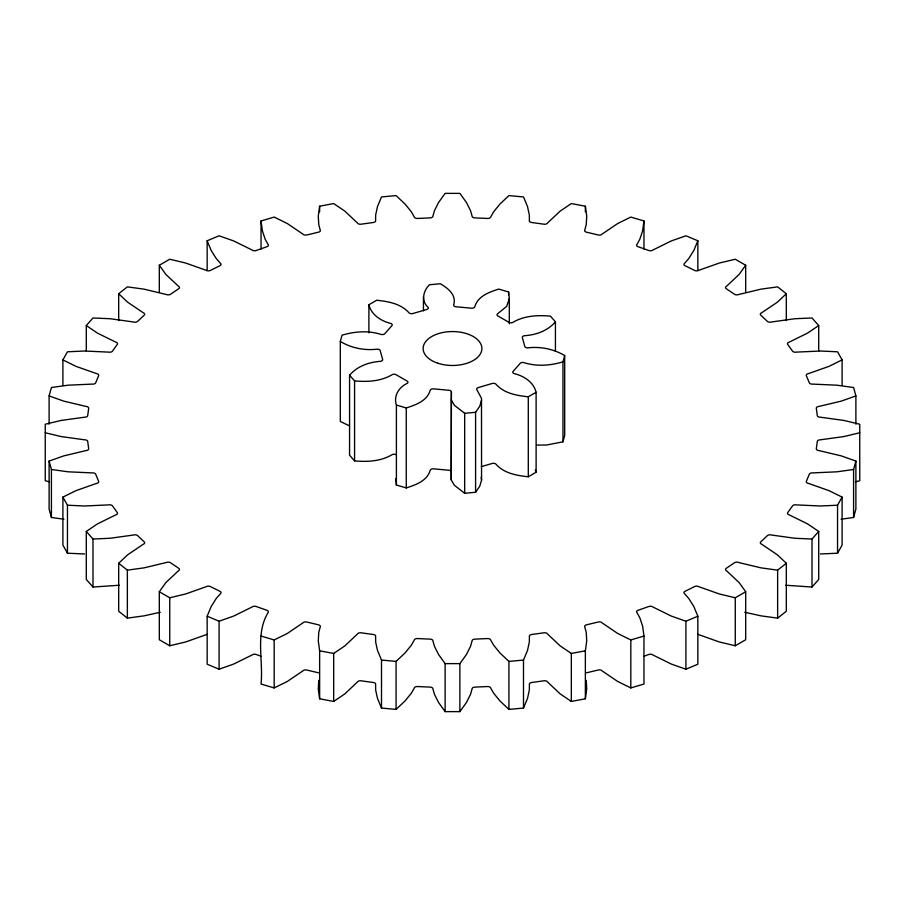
<?xml version="1.0" encoding="UTF-8"?>
<svg xmlns="http://www.w3.org/2000/svg" width="905" height="905" viewBox="0 0 905 905"><rect width="100%" height="100%" fill="white"/><g stroke="black" fill="none" stroke-linecap="round" stroke-linejoin="round"><path stroke-width="1.36" d="M509.311 298.537L506.721 306.343L497.626 313.764A2.953 1.708 0 0 0 498.214 316.15L508.565 322.123A2.953 1.708 0 0 0 512.694 322.474C524.074 315.619 537.57 314.997 550.421 316.139L555.432 321.818C547.695 330.857 536.02 334.974 524.391 335.71A2.953 1.708 0 0 0 522.434 337.848L524.73 346.196A2.953 1.708 0 0 0 527.728 347.871C540.557 346.355 553.577 348.979 564.686 355.552L562.967 361.853C550.217 365.677 536.541 366.683 523.701 362.554A2.953 1.708 0 0 0 519.945 363.618L513.305 371.152A2.953 1.708 0 0 0 514.017 373.527C523.78 375.948 533.531 381.933 536.111 392.284L528.294 396.786C516.608 395.553 503.995 393.404 495.804 384.037A2.953 1.708 0 0 0 491.698 383.63L478.655 387.464A2.953 1.708 0 0 0 476.811 389.625L481.494 398.302L481.562 480.193L479.774 486.177L475.589 492.275L464.672 493.282L454.389 485.284L451.222 479.899L451.38 391.956A2.953 1.708 0 0 0 448.473 390.225L434.015 388.901A2.953 1.708 0 0 0 430.316 390.021C427.251 400.972 415.87 404.852 406.255 407.951L396.401 405.055C393.324 395.949 398.981 387.012 407.374 383.279A2.953 1.708 0 0 0 406.786 380.892L396.435 374.919A2.953 1.708 0 0 0 392.306 374.568C380.926 381.424 367.43 382.046 354.579 380.903L349.568 375.224C357.305 366.186 368.98 362.068 380.609 361.321A2.953 1.708 0 0 0 382.566 359.195L380.27 350.846A2.953 1.708 0 0 0 377.272 349.172C364.444 350.688 351.423 348.063 340.314 341.49L342.033 335.189C354.783 331.366 368.459 330.359 381.299 334.488A2.953 1.708 0 0 0 385.055 333.425L391.695 325.891A2.953 1.708 0 0 0 390.983 323.515C381.22 321.083 371.469 315.11 368.889 304.759L376.706 300.245C388.392 301.489 401.006 303.639 409.196 313.006A2.953 1.708 0 0 0 413.302 313.413L426.346 309.578A2.953 1.708 0 0 0 428.189 307.417C420.791 300.913 423.269 290.867 429.411 284.747L440.328 283.751C447.862 288.118 456.844 295.019 453.62 305.087A2.953 1.708 0 0 0 456.527 306.818L470.985 308.141A2.953 1.708 0 0 0 474.684 307.01C477.75 296.071 489.13 292.191 498.746 289.091L508.599 291.987L509.311 298.537L509.311 323.798M451.222 479.899L451.38 391.956M318.764 680.402L318.277 688.92L319.635 698.796L333.673 701.432L344.828 693.897L357.385 682.053A3.043 1.753 0 0 1 361.106 680.809L373.279 682.494A3.043 1.753 0 0 1 375.609 684.576L375.654 689.961L377.487 698.422L381.503 708.061L396.073 709.396L405.055 700.945L411.323 693.23L414.252 688.117A3.043 1.753 0 0 1 417.59 686.544L430.067 687.11A3.043 1.753 0 0 1 432.941 688.965L434.445 694.282L438.54 702.472L445.124 711.624L459.876 711.624L466.46 702.472L470.555 694.282L472.059 688.965A3.043 1.753 0 0 1 474.933 687.11L487.41 686.544A3.043 1.753 0 0 1 490.748 688.117L493.678 693.23L499.945 700.945L508.927 709.396L523.497 708.061L527.513 698.422L529.346 689.961L529.391 684.576A3.043 1.753 0 0 1 531.721 682.494L543.894 680.809A3.043 1.753 0 0 1 547.615 682.053L560.172 693.897L571.327 701.432L585.365 698.796L586.723 688.92L586.236 680.402M318.436 672.8L306.874 670.039A3.043 1.753 0 0 0 302.858 670.933L287.247 681.499L274.181 687.924L261.036 684.056C263.479 660.639 255.131 634.1 268.004 612.685A3.043 1.753 0 0 0 266.896 610.287L256.228 606.508A3.043 1.753 0 0 0 252.02 607.029L233.739 616.056L219.089 621.226L207.155 616.226L211.148 606.588L216.171 598.567L220.368 593.759A3.043 1.753 0 0 0 219.926 591.282L210.413 586.587A3.043 1.753 0 0 0 206.114 586.723L185.604 593.985L169.744 597.775L159.314 591.746L165.864 582.594L178.455 570.761A3.043 1.753 0 0 0 178.681 568.272L170.559 562.774A3.043 1.753 0 0 0 166.271 562.525L144.053 567.854L127.367 570.15L118.691 563.261L127.65 554.81L143.284 544.256A3.043 1.753 0 0 0 144.189 541.823L137.651 535.658A3.043 1.753 0 0 0 133.488 535.025L110.093 538.271L92.989 539.041L86.292 531.45L97.423 523.916L115.727 514.9A3.043 1.753 0 0 0 117.277 512.581L112.492 505.906A3.043 1.753 0 0 0 108.555 504.9L84.572 505.997L67.456 505.216L62.898 497.117L75.941 490.668L96.462 483.417A3.043 1.753 0 0 0 98.622 481.268L95.704 474.243A3.043 1.753 0 0 0 92.084 472.896L68.101 471.81L51.415 469.491L49.108 461.075L63.735 455.894L85.964 450.588A3.043 1.753 0 0 0 88.679 448.665L87.706 441.459A3.043 1.753 0 0 0 84.493 439.796L61.099 436.561L45.25 432.76M261.036 249.169L261.036 220.944L274.181 217.076L287.247 223.501L302.858 234.067A3.043 1.753 0 0 0 306.874 234.961L318.436 232.2A3.043 1.753 0 0 0 320.178 229.927L318.764 224.598L318.277 216.08L319.635 206.204L333.673 203.568L344.828 211.103L357.385 222.947A3.043 1.753 0 0 0 361.106 224.191L373.279 222.506A3.043 1.753 0 0 0 375.609 220.424L375.654 215.039L377.487 206.578L381.503 196.939L396.073 195.604L405.055 204.055L411.323 211.77L414.252 216.883A3.043 1.753 0 0 0 417.59 218.456L430.067 217.89A3.043 1.753 0 0 0 432.941 216.035L434.445 210.718L438.54 202.528L445.124 193.376L459.876 193.376L466.46 202.528L470.555 210.718L472.059 216.035A3.043 1.753 0 0 0 474.933 217.89L487.41 218.456A3.043 1.753 0 0 0 490.748 216.883L493.678 211.77L499.945 204.055L508.927 195.604L523.497 196.939L527.513 206.578L529.346 215.039L529.391 220.424A3.043 1.753 0 0 0 531.721 222.506L543.894 224.191A3.043 1.753 0 0 0 547.615 222.947L560.172 211.103L571.327 203.568L585.365 206.204L586.723 216.08L586.236 224.598L584.822 229.927A3.043 1.753 0 0 0 586.564 232.2L598.126 234.961A3.043 1.753 0 0 0 602.142 234.067L617.753 223.501L630.819 217.076L643.964 220.944L642.629 230.82L639.846 239.192L636.996 244.327A3.043 1.753 0 0 0 638.104 246.726L648.772 250.504A3.043 1.753 0 0 0 652.98 249.984L671.261 240.956L685.911 235.786L697.846 240.787L697.846 270.425M585.365 698.796L585.365 650.808L586.723 640.932L586.236 632.403L584.822 627.086A3.043 1.753 0 0 1 586.564 624.812L598.126 622.04A3.043 1.753 0 0 1 602.142 622.934L617.753 633.511L630.819 639.937L643.964 636.068L642.629 626.192L639.846 617.821L636.996 612.685A3.043 1.753 0 0 1 638.104 610.287L648.772 606.508A3.043 1.753 0 0 1 652.98 607.029L671.261 616.056L685.911 621.226L697.846 616.226L693.852 606.588L688.829 598.567L684.633 593.759A3.043 1.753 0 0 1 685.074 591.282L694.588 586.587A3.043 1.753 0 0 1 698.886 586.723L719.396 593.985L735.256 597.775L745.686 591.746L739.136 582.594L726.545 570.761A3.043 1.753 0 0 1 726.319 568.272L734.441 562.774A3.043 1.753 0 0 1 738.729 562.525L760.947 567.854L777.633 570.15L786.309 563.261L777.35 554.81L761.716 544.256A3.043 1.753 0 0 1 760.811 541.823L767.35 535.658A3.043 1.753 0 0 1 771.513 535.025L794.907 538.271L812.011 539.041L818.708 531.45L807.577 523.916L789.273 514.9A3.043 1.753 0 0 1 787.723 512.581L792.509 505.906A3.043 1.753 0 0 1 796.445 504.9L820.428 505.997L837.544 505.216L842.103 497.117L829.059 490.668L808.538 483.417A3.043 1.753 0 0 1 806.378 481.268L809.296 474.243A3.043 1.753 0 0 1 812.916 472.896L836.899 471.81L853.585 469.491L855.892 461.075L841.265 455.894L819.036 450.588A3.043 1.753 0 0 1 816.321 448.665L817.294 441.459A3.043 1.753 0 0 1 820.507 439.796L843.901 436.561L859.75 432.76M481.562 400.202L479.774 406.198L475.589 412.295L475.589 492.275M49.108 424.162L49.108 395.926L51.415 387.521L68.101 385.191L92.084 384.116A3.043 1.753 0 0 0 95.704 382.77L98.622 375.745A3.043 1.753 0 0 0 96.462 373.584L75.941 366.344L62.898 359.896L67.456 351.796L84.572 351.016L108.555 352.113A3.043 1.753 0 0 0 112.492 351.106L117.277 344.432A3.043 1.753 0 0 0 115.727 342.113L97.423 333.097L86.292 325.551L92.989 317.972L110.093 318.73L133.488 321.988A3.043 1.753 0 0 0 137.651 321.343L144.189 315.189A3.043 1.753 0 0 0 143.284 312.757L127.65 302.202L118.691 293.752L127.367 286.862L144.053 289.159L166.271 294.487A3.043 1.753 0 0 0 170.559 294.227L178.681 288.74A3.043 1.753 0 0 0 178.455 286.252L165.864 274.419L159.314 265.255L169.744 259.237L185.604 263.016L206.114 270.29A3.043 1.753 0 0 0 210.413 270.414L219.926 265.731A3.043 1.753 0 0 0 220.368 263.253L216.171 258.445L211.148 250.425L207.155 240.787L219.089 235.786L233.739 240.956L252.02 249.984A3.043 1.753 0 0 0 256.228 250.504L266.896 246.726A3.043 1.753 0 0 0 268.004 244.327L265.154 239.192L262.371 230.82L261.036 220.944M536.767 445.09L546.609 445.011L562.967 441.832L564.686 435.531L564.686 355.552M841.073 519.221L853.585 517.479L855.892 509.074L855.892 461.075M697.846 240.787L693.852 250.425L688.829 258.445L684.633 263.253A3.043 1.753 0 0 0 685.074 265.731L694.588 270.414A3.043 1.753 0 0 0 698.886 270.29L719.396 263.016L735.256 259.237L745.686 265.255L745.686 292.077M523.497 708.061L523.497 660.062L527.513 650.435L529.346 641.973L529.391 636.588A3.043 1.753 0 0 1 531.721 634.495L543.894 632.81A3.043 1.753 0 0 1 547.615 634.066L560.172 645.91L571.327 653.433L585.365 650.808M820.428 553.984L837.544 553.204L842.103 545.104L842.103 497.117M745.686 265.255L739.136 274.419L726.545 286.252A3.043 1.753 0 0 0 726.319 288.74L734.441 294.227A3.043 1.753 0 0 0 738.729 294.487L760.947 289.159L777.633 286.862L786.309 293.752L786.309 320.562M459.876 711.624L459.876 663.625L466.46 654.473L470.555 646.283L472.059 640.966A3.043 1.753 0 0 1 474.933 639.122L487.41 638.557A3.043 1.753 0 0 1 490.748 640.118L493.678 645.231L499.945 652.958L508.927 661.397L508.927 709.396M785.676 585.241L812.011 587.028L818.708 579.449L818.708 531.45M786.309 293.752L777.35 302.202L761.716 312.757A3.043 1.753 0 0 0 760.811 315.189L767.35 321.343A3.043 1.753 0 0 0 771.513 321.988L794.907 318.73L812.011 317.972L818.708 325.551L818.708 350.959M396.073 709.396L396.073 661.397L405.055 652.958L411.323 645.231L414.252 640.118A3.043 1.753 0 0 1 417.59 638.557L430.067 639.122A3.043 1.753 0 0 1 432.941 640.966L434.445 646.283L438.54 654.473L445.124 663.625L445.124 711.624M744.679 612.244L760.947 615.841L777.633 618.138L786.309 611.248L786.309 563.261M818.708 325.551L807.577 333.097L789.273 342.113A3.043 1.753 0 0 0 787.723 344.432L792.509 351.106A3.043 1.753 0 0 0 796.445 352.113L820.428 351.016L837.544 351.796L842.103 359.896L842.103 385.304M261.036 636.068L274.181 639.937L287.247 633.511L302.858 622.934A3.043 1.753 0 0 1 306.874 622.04L318.436 624.812A3.043 1.753 0 0 1 320.178 627.086L318.764 632.403L318.277 640.932L319.635 650.808L333.673 653.433L344.828 645.91L357.385 634.066A3.043 1.753 0 0 1 361.106 632.81L373.279 634.495A3.043 1.753 0 0 1 375.609 636.588L375.654 641.973L377.487 650.435L381.503 660.062L381.503 708.061M481.256 466.675L491.698 463.609A2.953 1.708 0 0 1 495.804 464.016C503.995 473.394 516.608 475.532 528.294 476.777L536.111 472.263L536.111 392.284M697.574 634.224A3.043 1.753 0 0 1 698.886 634.71L719.396 641.984L735.256 645.763L745.686 639.745L745.686 591.746M842.103 359.896L829.059 366.344L808.538 373.584A3.043 1.753 0 0 0 806.378 375.745L809.296 382.77A3.043 1.753 0 0 0 812.916 384.116L836.899 385.191L853.585 387.521L855.892 395.926L855.892 424.162M644.032 656.182L648.772 654.496A3.043 1.753 0 0 1 652.98 655.016L671.261 664.044L685.911 669.214L697.846 664.213L697.846 616.226M855.892 395.926L841.265 401.119L819.036 406.424A3.043 1.753 0 0 0 816.321 408.347L817.294 415.553A3.043 1.753 0 0 0 820.507 417.216L843.901 420.44L859.75 424.241L859.75 480.759L855.791 481.709M207.155 616.226L207.155 664.213L219.089 669.214L233.739 664.044L252.02 655.016A3.043 1.753 0 0 1 256.228 654.496L260.968 656.182M395.689 478.485L396.401 485.035L406.255 487.931C415.87 484.831 427.251 480.951 430.316 470.012A2.953 1.708 0 0 1 434.015 468.881L448.473 470.204A2.953 1.708 0 0 1 451.38 471.935M586.564 672.8L598.126 670.039A3.043 1.753 0 0 1 602.142 670.933L617.753 681.499L630.819 687.924L643.964 684.056L643.964 636.068M160.321 612.244L144.053 615.841L127.367 618.138L118.691 611.248L118.691 563.261M159.314 591.746L159.314 639.745L169.744 645.763L185.604 641.984L206.114 634.71A3.043 1.753 0 0 1 207.426 634.224M119.324 585.241L92.989 587.028L86.292 579.449L86.292 531.45M451.222 399.92L454.389 405.293L464.672 413.291L475.589 412.295M508.927 661.397L523.497 660.062M445.124 663.625L459.876 663.625M62.898 497.117L62.898 545.104L67.456 553.204L84.572 553.984M349.568 375.224L349.568 455.204L354.579 460.894C367.43 462.025 380.926 461.403 392.306 454.559A2.953 1.708 0 0 1 396.435 454.898M381.503 660.062L396.073 661.397M49.108 461.075L49.108 509.074L51.415 517.479L63.927 519.221M49.209 481.709L45.25 480.759L45.25 424.241L61.099 420.44L84.493 417.216A3.043 1.753 0 0 0 87.706 415.553L88.679 408.347A3.043 1.753 0 0 0 85.964 406.424L63.735 401.119L49.108 395.926M349.059 425.655L340.314 421.47L340.314 341.49M535.319 469.921L536.111 472.263M481.222 477.161L481.562 480.193M853.585 469.491L853.585 517.479M837.544 505.216L837.544 553.204M812.011 539.041L812.011 587.028M777.633 570.15L777.633 618.138M735.256 597.775L735.256 645.763M685.911 621.226L685.911 669.214M643.964 220.944L643.964 249.169M630.819 639.937L630.819 687.924M585.365 206.204L585.365 211.849M571.327 653.433L571.327 701.432M562.967 361.853L562.967 441.832M555.432 321.818L555.432 351.287M528.294 396.786L528.294 476.777M508.599 291.987L508.599 294.792M464.672 413.291L464.672 493.282M423.438 296.84L423.438 310.868M406.255 407.951L406.255 487.931M396.401 405.055L396.401 485.035M368.889 304.759L368.889 332.825M354.579 380.903L354.579 460.894M333.673 653.433L333.673 701.432M319.635 206.204L319.635 211.849M319.635 650.808L319.635 698.796M274.181 639.937L274.181 687.924M219.089 621.226L219.089 669.214M207.155 240.787L207.155 270.425M169.744 597.775L169.744 645.763M159.314 265.255L159.314 292.077M127.367 570.15L127.367 618.138M118.691 293.752L118.691 320.562M92.989 539.041L92.989 587.028M86.292 325.551L86.292 350.959M67.456 505.216L67.456 553.204M62.898 359.896L62.898 385.304M51.415 469.491L51.415 517.479M437.805 363.21A29.39 16.969 0 0 0 481.89 348.516A29.39 16.969 0 0 0 437.805 333.832A29.39 16.969 0 0 0 437.805 363.21"/></g></svg>
